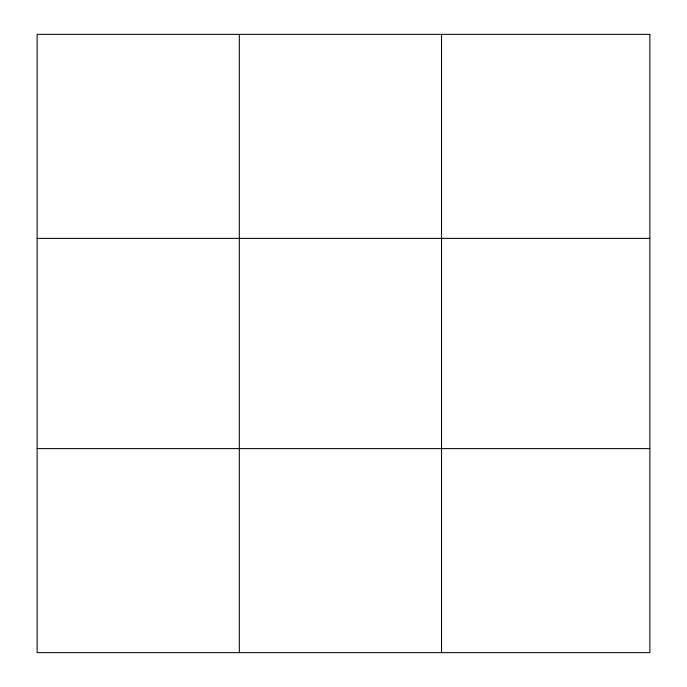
<?xml version="1.0" encoding="UTF-8"?>
<svg xmlns="http://www.w3.org/2000/svg" width="687" height="687" viewBox="0 0 687 687"><rect width="100%" height="100%" fill="white"/><g stroke="black" fill="none" stroke-linecap="round" stroke-linejoin="round"><path stroke-width="1.03" d="M239.334 652.65L239.334 34.35M441.535 652.65L441.535 34.35M37.132 238.389L649.868 238.389M37.132 448.611L649.868 448.611M649.868 34.35L649.868 652.65L37.132 652.65L37.132 34.35L649.868 34.35"/></g></svg>
